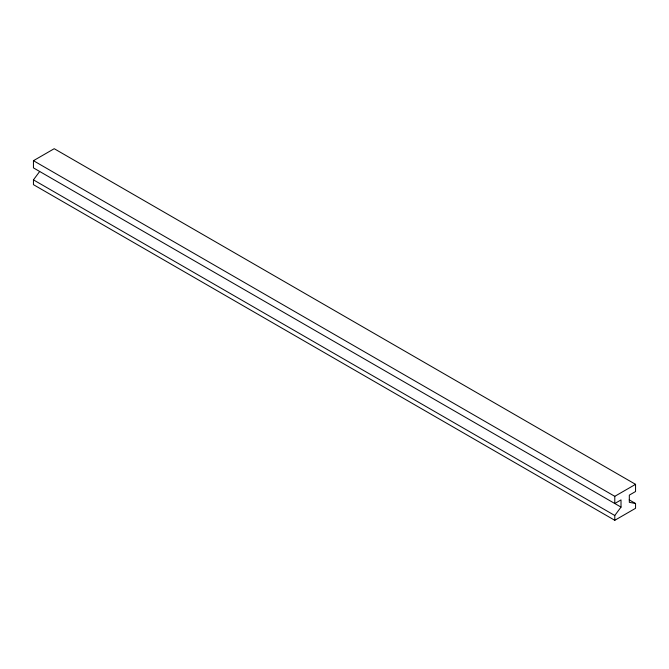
<?xml version="1.0" encoding="UTF-8"?>
<svg xmlns="http://www.w3.org/2000/svg" width="669" height="669" viewBox="0 0 669 669"><rect width="100%" height="100%" fill="white"/><g stroke="black" fill="none" stroke-linecap="round" stroke-linejoin="round"><path stroke-width="1" d="M629.22 499.86L635.55 503.514L635.55 508.306L614.786 520.298L33.45 184.661L33.45 179.869L39.68 171.481M614.786 520.298L614.786 515.498L621.016 507.11L621.016 499.919L614.786 503.514L614.786 496.323L33.45 160.694L33.45 167.886L621.016 507.11M33.45 160.694L54.214 148.702L635.55 484.339L635.55 491.531L629.32 495.127L629.32 502.319L635.55 503.514M614.786 496.323L635.55 484.339M33.45 179.869L614.786 515.498"/></g></svg>
